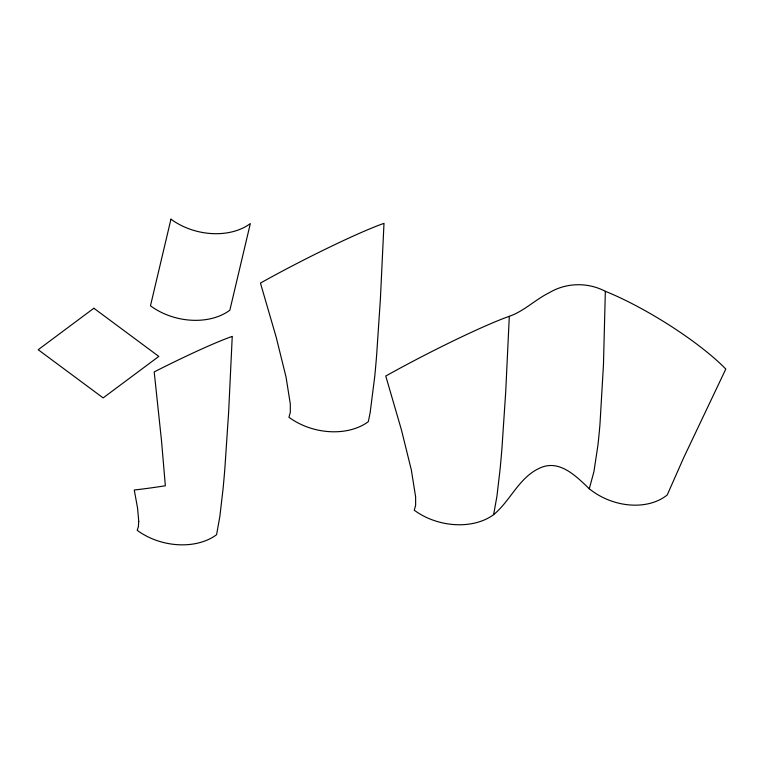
<?xml version="1.0" encoding="UTF-8"?>
<svg xmlns="http://www.w3.org/2000/svg" width="764" height="764" viewBox="0 0 764 764"><rect width="100%" height="100%" fill="white"/><g stroke="black" fill="none" stroke-linecap="round" stroke-linejoin="round"><path stroke-width="1.15" d="M605.346 291.304L603.464 364.705L599.988 423.991A187.4 49.45 -86.8 0 1 597.906 445.317L593.943 471.56L589.292 488.769A57.033 42.784 21.3 0 0 667.22 494.957L683.732 457.617L725.8 369.05A101.832 21.335 31.7 0 0 605.346 291.304C587.717 282.097 566.277 282.499 549.182 292.765C535.268 299.574 524.075 311.206 509.311 316.306A101.832 7.334 -27.1 0 0 385.763 376.031L401.472 430.027L411.347 469.994L415.626 496.906L415.635 505.262L414.26 510.218A57.033 40.817 13.3 0 0 493.639 514.63C510.581 500.716 518.871 477.529 539.699 468.112C559.382 458.83 576.276 476.364 589.292 488.769M509.311 316.306L505.711 391.903L501.977 447.828A187.4 27.962 -85.6 0 1 500.076 469.363L496.925 496.304L493.639 514.63M370.168 412.474L374.752 376.404A187.4 27.962 -85.6 0 0 376.652 354.868L380.396 298.944L383.996 223.346A101.832 7.334 -27.1 0 0 260.448 283.072L276.157 337.067L286.032 377.034L290.31 403.946L290.32 412.302L288.945 417.249A57.033 40.817 13.3 0 0 368.324 421.661L370.053 413.143M138.742 521.44L138.36 526.835L137.195 530.302A57.033 40.817 13.3 0 0 216.575 534.714L219.86 516.388L223.002 489.447A187.4 27.962 -85.6 0 0 224.903 467.912L228.646 411.987L232.246 336.399A101.832 7.334 -27.1 0 0 154.204 371.906L161.51 440.742L165.349 485.77A65.322 4.555 -9.4 0 1 134.263 490.01L137.587 508.203L138.742 521.44M170.955 219.163L150.47 305.801A57.033 40.817 13.3 0 0 229.849 310.213L250.334 223.575A57.033 40.817 13.3 0 1 170.955 219.163M93.867 308.245L38.2 349.721L103.14 397.901L158.816 356.425L93.867 308.245"/></g></svg>
